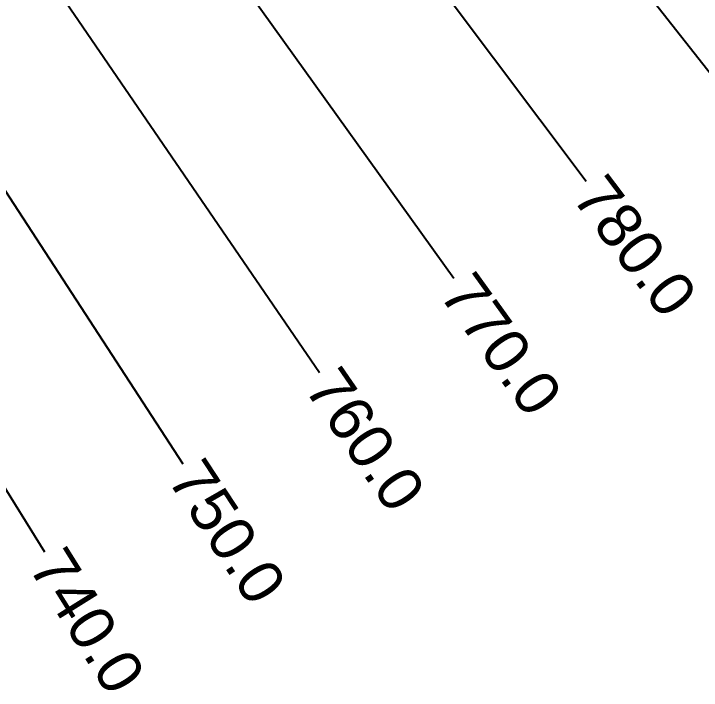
# Model space of a CAD drawing. Extents: x 524988 to 526146, y 9523518 to 9523888.
# Drawn here: x 525923.83 to 525970.36, y 9523629.24 to 9523675.02 of the extents above; entities that cross this region are included whole.
import ezdxf
from ezdxf.enums import TextEntityAlignment as Align

# ---------------------------------------------------------------- set-up
doc = ezdxf.new("R2010")
doc.units = 0
doc.layers.add('Route - Route de la corniche de Brazzaville - Tabulations', color=7, linetype='Continuous')
doc.layers.add('Route - Route de la corniche de Brazzaville - Textes - Tabulations', color=1, linetype='Continuous')
doc.styles.add('Affichages route', font='arial.ttf', dxfattribs={"height": 0.5})

msp = doc.modelspace()

# ---------------------------------------------------------------- linework, layer by layer
at = {"layer": 'Route - Route de la corniche de Brazzaville - Tabulations'}
for p, q in [((525934.287, 9523717.619), (525971.388, 9523670.464)), ((525926.536, 9523711.658), (525962.58, 9523663.691)), ((525918.655, 9523705.872), (525953.624, 9523657.116)), ((525910.647, 9523700.262), (525944.524, 9523650.741)), ((525902.516, 9523694.831), (525935.284, 9523644.57)), ((525894.266, 9523689.583), (525925.91, 9523638.605))]:
    msp.add_line(p, q, dxfattribs=at)

# ---------------------------------------------------------------- texts
at = {"layer": 'Route - Route de la corniche de Brazzaville - Textes - Tabulations', "style": 'Affichages route'}
for s, rotation, p in [('780.0', 307.0598, (525962.73, 9523663.491)), ('770.0', 305.7866, (525953.77, 9523656.913)), ('760.0', 304.5133, (525944.665, 9523650.534)), ('750.0', 303.2401, (525935.421, 9523644.36)), ('740.0', 301.9669, (525926.042, 9523638.393))]:
    msp.add_text(s, height=3, rotation=rotation, dxfattribs=at).set_placement(p, align=Align.MIDDLE_LEFT)

doc.saveas('drawing.dxf')
